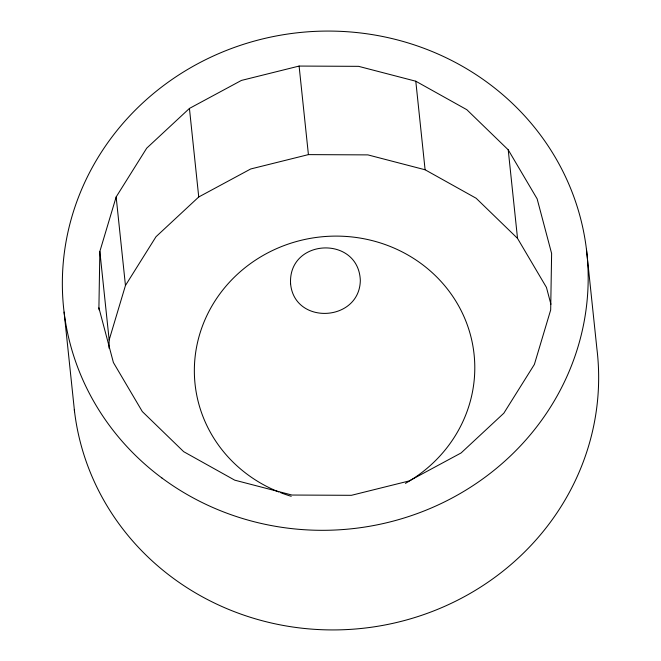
<?xml version="1.0" encoding="UTF-8"?>
<svg xmlns="http://www.w3.org/2000/svg" width="661" height="661" viewBox="0 0 661 661"><rect width="100%" height="100%" fill="white"/><g stroke="black" fill="none" stroke-linecap="round" stroke-linejoin="round"><path stroke-width="0.99" d="M98.91 307.894L99.852 251.42L116.154 196.945L146.709 148.171L189.434 108.429L241.414 80.427L299.103 66.067L358.584 66.34L415.794 81.22L466.823 109.693L508.218 149.816L537.137 198.862L551.621 253.485L550.679 309.959L534.377 364.442L503.822 413.216L461.097 452.959L409.118 480.96L351.421 495.312L291.947 495.039L234.738 480.167L183.7 451.686L142.313 411.563L113.395 362.517L98.91 307.894L99.125 309.935M109.024 348.182L109.156 339.969L99.852 251.42M109.156 339.969L125.458 285.486L156.013 236.712L198.738 196.978L250.717 168.968L308.414 154.616L367.888 154.889L425.097 169.77L476.135 198.242L517.522 238.365L546.449 287.411L550.919 304.3M586.447 249.296L596.916 348.917A263.061 249.47 -6 0 1 364.864 628.074A263.061 249.47 -6 0 1 74.321 409.696M508.218 149.816L517.522 238.365M415.794 81.22L425.097 169.77M299.103 66.067L308.414 154.616M189.434 108.429L198.738 196.978M116.154 196.945L125.458 285.486M64.084 312.083L74.553 411.704M278.868 491.991A140.297 133.051 -6 0 1 220.394 293.154A140.297 133.051 -6 0 1 438.069 278.339A140.297 133.051 -6 0 1 405.424 483.381M291.237 496.304A140.297 133.051 -6 0 1 280.727 492.718M290.584 283.743C294.434 325.584 359.724 321.965 360.319 280.347C358.493 234.961 287.973 238.257 290.584 283.743M161.92 477.994A263.061 249.47 -6 0 0 585.357 314.462A263.061 249.47 -6 0 0 228.508 49.616A263.061 249.47 -6 0 0 161.92 477.994"/></g></svg>
